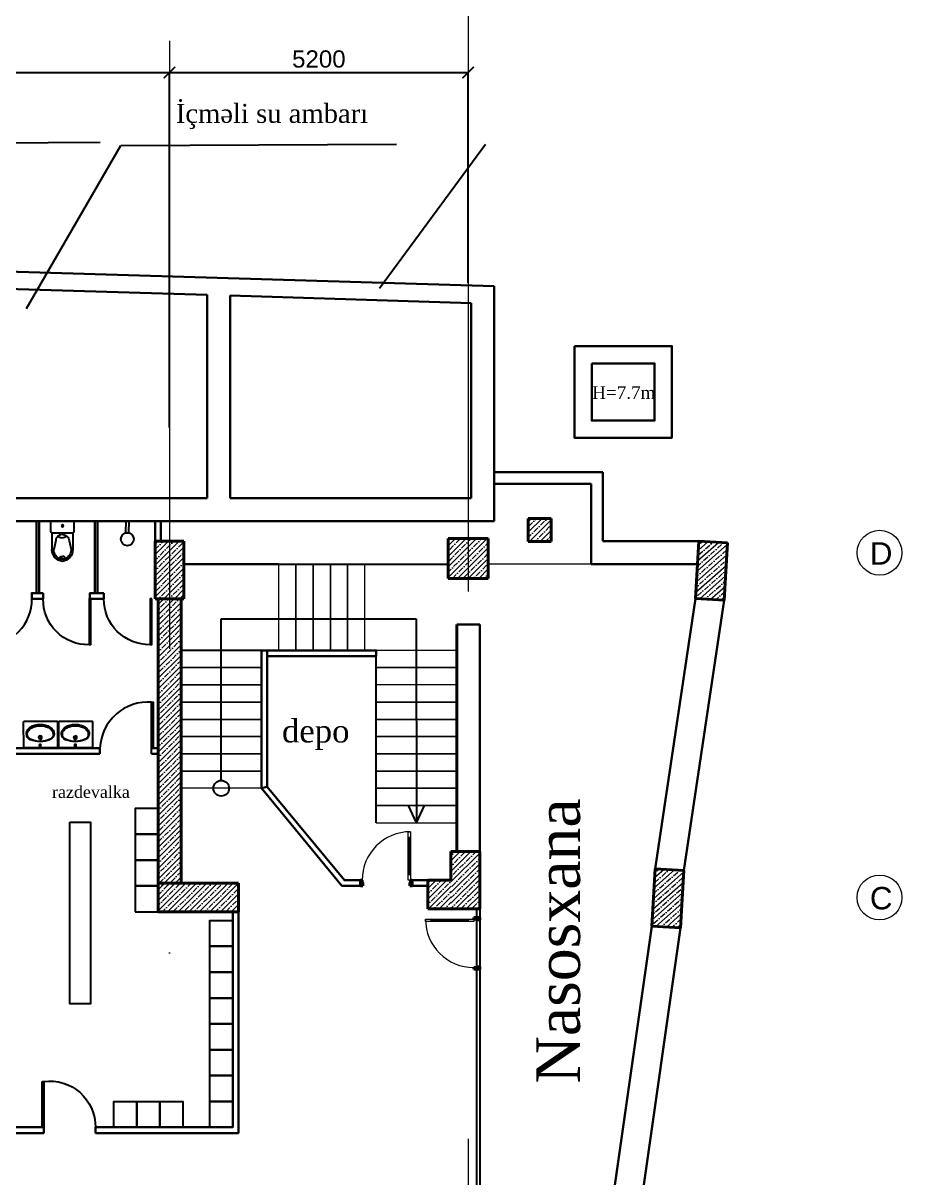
# Model space of a CAD drawing. Header units: millimetres. Extents: x 1531071 to 1560283, y -701792 to -691067.
# Drawn here: x 1539124 to 1540654, y -696221 to -694211 of the extents above; entities that cross this region are included whole.
import ezdxf

# ---------------------------------------------------------------- set-up
doc = ezdxf.new("R2010")
doc.units = ezdxf.units.MM
doc.header["$LTSCALE"] = 20
doc.header["$MEASUREMENT"] = 0
doc.linetypes.add('Dot & Dashed', pattern=[670.277762, 352.777767, -176.388884, 0, -141.111112])
for name, color, linetype, lineweight in [('0_Ном._пера__5', 5, 'Continuous', 0), ('A-Sect-Iden', 191, 'Continuous', 13), ('OXLAR', 6, 'Continuous', 5), ('RAZMERI', 251, 'Continuous', 5), ('Text', 7, 'Continuous', 0), ('wall ext', 30, 'Continuous', 30)]:
    doc.layers.add(name, color=color, linetype=linetype, lineweight=lineweight)
doc.layers.add('SANTEH', color=30, linetype='Continuous')
for name, color, linetype, lineweight, true_color in [('Двери ArchiCAD_Ном._пера__23', 7, 'Continuous', 40, 0xff6600), ('Двери ArchiCAD_Ном._пера__3', 7, 'Continuous', 20, 0xff6600), ('Двери ArchiCAD_Ном._пера__47', 7, 'Continuous', 25, 0x373737), ('Конструктив - Колонны_Ном._пера__202', 7, 'Continuous', 0, 0x38637a), ('Конструктив - Колонны_Ном._пера__28', 7, 'Continuous', 40, 0xffe4e1), ('Окна ArchiCAD_Ном._пера__3', 7, 'Continuous', 20, 0xff6600)]:
    doc.layers.add(name, color=color, linetype=linetype, lineweight=lineweight, true_color=true_color)
doc.styles.add('Times New  Roman', font='times.ttf')
doc.styles.add('СГЕНЕРИР_СТИЛЬ_1', font='arial.ttf')
pattern_1 = [(45, (1530114.896, -703124.711), (-9.192388, 9.192388), []), (45, (1530110.3, -703120.115), (-9.192388, 9.192388), [9.75, -3.25, 0, -3.25])]

# ---------------------------------------------------------------- blocks, each defined once
blk = doc.blocks.new('_ArchTick')
at = {"color": 0, "linetype": 'ByBlock', "const_width": 0.15}
blk.add_lwpolyline([(-0.5, -0.5), (0.5, 0.5)], dxfattribs=at)
blk = doc.blocks.new('Однопольная дверь 17')
at = {"layer": 'Двери ArchiCAD_Ном._пера__23', "linetype": 'Continuous'}
for p, q in [((-422, 0), (-450, 0)), ((-450, 0), (-450, -100)), ((-422, -40), (-422, 0)), ((450, 0), (422, 0)), ((422, 0), (422, -40)), ((450, -100), (450, 0)), ((-450, -100), (-410, -100)), ((-410, -40), (-422, -40)), ((-410, -100), (-410, -40)), ((422, -40), (410, -40)), ((410, -40), (410, -100)), ((410, -100), (450, -100))]:
    blk.add_line(p, q, dxfattribs=at)
at = {"layer": 'Двери ArchiCAD_Ном._пера__3', "linetype": 'Continuous'}
for p, q in [((382, 744), (382, 844)), ((382, 844), (422, 844)), ((422, 844), (422, 744)), ((382, 744), (402, 744)), ((382, 100), (382, 744)), ((422, 744), (382, 744)), ((402, 744), (422, 744)), ((402, 100), (402, 744)), ((402, 744), (402, 100)), ((402, 744), (402, 100)), ((422, 744), (422, 100)), ((402, 100), (382, 100)), ((382, 0), (382, 100)), ((382, 100), (422, 100)), ((422, 0), (382, 0)), ((422, 100), (402, 100)), ((422, 100), (422, 0))]:
    blk.add_line(p, q, dxfattribs=at)
blk.add_arc((422, 0), 844, 90, 180, dxfattribs=at)
at = {"layer": 'Двери ArchiCAD_Ном._пера__47', "linetype": 'Continuous'}
for p, q in [((-450, 0), (-450, -100)), ((450, 0), (450, -100))]:
    blk.add_line(p, q, dxfattribs=at)
blk = doc.blocks.new('erwrwr')
at = {"layer": 'SANTEH'}
for p, q in [((1698832, -809690), (1698833, -809244)), ((1698832, -809690), (1698833, -809244)), ((1698833, -809249), (1699433, -809252)), ((1698840, -809237), (1699426, -809239)), ((1698840, -809237), (1699426, -809239)), ((1699433, -809247), (1699432, -809693)), ((1699433, -809247), (1699432, -809693)), ((1699426, -809700), (1698839, -809698)), ((1699426, -809700), (1698839, -809698))]:
    blk.add_line(p, q, dxfattribs=at)
for centre, major_axis, ratio, start_param, end_param in [((1698840, -809244), (-7.2, 0.02), 0.999769, 4.712389, 6.283185), ((1698840, -809244), (-7.2, 0.02), 0.999769, 4.712389, 6.283185), ((1699127, -809286), (-16.8, 0), 0.999769, 3.141593, 9.424778), ((1699426, -809247), (-7.2, 0.02), 0.999769, 3.141593, 4.712389), ((1699426, -809247), (-7.2, 0.02), 0.999769, 3.141593, 4.712389), ((1698997, -809487), (-110, 0), 0.999769, -1.212532, 0), ((1698997, -809487), (-110, 0), 0.999769, -1.212532, 0), ((1699001, -809487), (-114, 0), 0.999769, 0, 0.545664), ((1699001, -809487), (-114, 0), 0.999769, 0, 0.545664), ((1698997, -809480), (-96, 0.3), 0.999769, -1.104031, 0), ((1698999, -809480), (-97.8, 0.3), 0.999769, 0, 0.566891), ((1699126, -809737), (-384, 1), 0.999769, 4.245624, 5.179154), ((1699126, -809833), (-480, 1), 0.999769, 4.354125, 5.070653), ((1699126, -809833), (-480, 1), 0.999769, 4.354125, 5.070653), ((1699127, -809421), (-30.7, 0.1), 0.999769, 3.141593, 9.424778), ((1699127, -809421), (-19.2, 0.1), 0.999769, 3.141593, 9.424778), ((1699257, -809488), (-110, 0), 0.999769, 3.141593, 4.354125), ((1699257, -809488), (-110, 0), 0.999769, 3.141593, 4.354125), ((1699257, -809480), (-96, 0.3), 0.999769, 3.141593, 4.245624), ((1699255, -809480), (-97.8, 0.3), 0.999769, 2.574702, 3.141593), ((1699253, -809488), (-114, 0), 0.999769, 2.595929, 3.141593), ((1699253, -809488), (-114, 0), 0.999769, 2.595929, 3.141593), ((1698839, -809690), (-7.2, 0.02), 0.999769, 0, 1.570796), ((1698839, -809690), (-7.2, 0.02), 0.999769, 0, 1.570796), ((1699061, -809450), (-185, 1), 0.999769, 0.545664, 0.972103), ((1699061, -809450), (-185, 1), 0.999769, 0.545664, 0.972103), ((1699060, -809441), (-170, 0), 0.999769, 0.566891, 0.993947), ((1699101, -809392), (-255, 1), 0.999769, 0.972103, 1.295392), ((1699101, -809392), (-255, 1), 0.999769, 0.972103, 1.295392), ((1699101, -809379), (-244, 1), 0.999769, 0.993947, 1.307534), ((1699127, -809300), (-351, 1), 0.999769, 1.295392, 1.570796), ((1699127, -809300), (-351, 1), 0.999769, 1.295392, 1.570796), ((1699127, -809281), (-345, 1), 0.999769, 1.307534, 1.570796), ((1699127, -809300), (-351, 1), 0.999769, 1.570796, 1.8462), ((1699127, -809300), (-351, 1), 0.999769, 1.570796, 1.8462), ((1699127, -809281), (-345, 1), 0.999769, 1.570796, 1.834059), ((1699154, -809379), (-244, 1), 0.999769, 1.834059, 2.147646), ((1699153, -809392), (-255, 1), 0.999769, 1.8462, 2.16949), ((1699153, -809392), (-255, 1), 0.999769, 1.8462, 2.16949), ((1699194, -809441), (-170, 0), 0.999769, 2.147646, 2.574702), ((1699193, -809451), (-185, 1), 0.999769, 2.16949, 2.595929), ((1699193, -809451), (-185, 1), 0.999769, 2.16949, 2.595929), ((1699425, -809693), (-5.44, 4.72), 0.934533, 2.354601, 3.925398), ((1699425, -809693), (-5.44, 4.72), 0.934533, 2.354601, 3.925398)]:
    blk.add_ellipse(centre, major_axis=major_axis, ratio=ratio, start_param=start_param, end_param=end_param, dxfattribs=at)
blk = doc.blocks.new('A$C051A4A38')
for p, q in [((18, 493), (18, 205)), ((382, 493), (382, 205)), ((84, 361), (48, 205)), ((316, 361), (352, 205))]:
    blk.add_line(p, q)
blk.add_lwpolyline([(377, 700), (23, 700, 0.414214), (0, 677), (0, 516, 0.414214), (23, 493), (377, 493, 0.414214), (400, 516), (400, 677, 0.414214)], format="xyb", close=True)
for points in [[(200, 471, 0.046371), (169, 463, 0.088923), (125, 439, 0.104957), (94, 402, 0.120011), (84, 361, 0.120011)], [(200, 471, -0.046371), (231, 463, -0.088923), (275, 439, -0.104957), (306, 402, -0.120011), (316, 361, -0.120011)], [(201, 41, -0.049911), (183, 43, -0.063732), (169, 48, -0.103622), (158, 56, -0.177768), (155, 64, -0.177768), (158, 71, -0.103622), (169, 80, -0.063732), (183, 84, -0.049911), (201, 86, -0.049911)], [(201, 41, 0.049911), (220, 43, 0.063732), (234, 48, 0.103622), (245, 56, 0.177768), (247, 64, 0.177768), (245, 71, 0.103622), (234, 80, 0.063732), (220, 84, 0.049911), (201, 86, 0.049911)]]:
    blk.add_lwpolyline(points, format="xyb")
for radius in [17.2, 5.75]:
    blk.add_circle((200, 620), radius)
for centre, radius, start, end in [((203, 493), 87.7, 218.0102, 270.9041), ((206, 493), 87.7, 269.0959, 321.9898), ((225, 205), 207, 180, 263.1637), ((225, 205), 177, 180, 261.9966), ((175, 205), 177, 278.0034, 0), ((175, 205), 207, 276.8363, 0)]:
    blk.add_arc(centre, radius, start, end)

msp = doc.modelspace()

# ---------------------------------------------------------------- hatches: boundary and pattern name
at = {"layer": 'Конструктив - Колонны_Ном._пера__202', "linetype": 'Continuous'}
h = msp.add_hatch(dxfattribs=at)
h.set_pattern_fill('ЖЕЛЕЗОБЕТОН__ГОСТ_', color=1, scale=0.1, style=0, pattern_type=2)
h.set_pattern_definition([(45, (1532944.337, -702964.911), (-9.192388, 9.192388), []), (45, (1532939.741, -702960.315), (-9.192388, 9.192388), [9.75, -3.25, 0, -3.25])])
h.paths.add_polyline_path([(1540003.4, -695112.7), (1540043.4, -695112.7), (1540043.4, -695072.7), (1540003.4, -695072.7)])
h = msp.add_hatch(dxfattribs=at)
h.set_pattern_fill('ЖЕЛЕЗОБЕТОН__ГОСТ_', color=1, scale=0.1, style=0, pattern_type=2)
h.set_pattern_definition(pattern_1)
h.paths.add_polyline_path([(1539354, -695212.5), (1539404, -695212.5), (1539404, -695112.5), (1539354, -695112.5)])
h = msp.add_hatch(dxfattribs=at)
h.set_pattern_fill('ЖЕЛЕЗОБЕТОН__ГОСТ_', color=1, scale=0.1, style=0, pattern_type=2)
h.set_pattern_definition([(45, (1530099.897, -702549.711), (-9.192388, 9.192388), []), (45, (1530095.3, -702545.115), (-9.192388, 9.192388), [9.75, -3.25, 0, -3.25])])
h.paths.add_polyline_path([(1539934, -695177.5), (1539864, -695177.5), (1539864, -695107.5), (1539934, -695107.5)])
h = msp.add_hatch(dxfattribs=at)
h.set_pattern_fill('ЖЕЛЕЗОБЕТОН__ГОСТ_', color=1, scale=0.1, angle=-3.452, style=0, pattern_type=2)
h.set_pattern_definition([(41.54797, (1532806.437, -702116.16), (-8.62221, 9.729208), []), (41.54797, (1532802.125, -702111.295), (-8.62221, 9.729208), [9.75, -3.25, 0, -3.25])])
h.paths.add_polyline_path([(1540294.8, -695212.3), (1540344.7, -695215.3), (1540350.7, -695115.5), (1540300.8, -695112.5)])
h = msp.add_hatch(dxfattribs=at)
h.set_pattern_fill('ЖЕЛЕЗОБЕТОН__ГОСТ_', color=1, scale=0.1, style=0, pattern_type=2)
h.set_pattern_definition([(45, (1530124.896, -703224.711), (-9.192388, 9.192388), []), (45, (1530120.3, -703220.115), (-9.192388, 9.192388), [9.75, -3.25, 0, -3.25])])
h.paths.add_polyline_path([(1539359, -695712.5), (1539399, -695712.5), (1539399, -695212.5), (1539359, -695212.5)])
h = msp.add_hatch(dxfattribs=at)
h.set_pattern_fill('ЖЕЛЕЗОБЕТОН__ГОСТ_', color=1, scale=0.1, style=0, pattern_type=2)
h.set_pattern_definition(pattern_1)
h.paths.add_polyline_path([(1539869, -695652.5), (1539919, -695652.5), (1539919, -695752.5), (1539869, -695752.5)])
h = msp.add_hatch(dxfattribs=at)
h.set_pattern_fill('ЖЕЛЕЗОБЕТОН__ГОСТ_', color=1, scale=0.1, angle=-3.452, style=0, pattern_type=2)
h.set_pattern_definition([(41.54797, (1532730.096, -702686.25), (-8.62221, 9.729208), []), (41.54797, (1532725.785, -702681.386), (-8.62221, 9.729208), [9.75, -3.25, 0, -3.25])])
h.paths.add_polyline_path([(1540218.5, -695782.4), (1540268.4, -695785.4), (1540274.4, -695685.6), (1540224.5, -695682.6)])
h = msp.add_hatch(dxfattribs=at)
h.set_pattern_fill('ЖЕЛЕЗОБЕТОН__ГОСТ_', color=1, scale=0.1, style=0, pattern_type=2)
h.set_pattern_definition(pattern_1)
h.paths.add_polyline_path([(1539499, -695757.5), (1539499, -695707.5), (1539359, -695707.5), (1539359, -695757.5)])
h = msp.add_hatch(dxfattribs=at)
h.set_pattern_fill('ЖЕЛЕЗОБЕТОН__ГОСТ_', color=1, scale=0.1, style=0, pattern_type=2)
h.set_pattern_definition([(45, (1530214.896, -703124.711), (-9.192388, 9.192388), []), (45, (1530210.3, -703120.115), (-9.192388, 9.192388), [9.75, -3.25, 0, -3.25])])
h.paths.add_polyline_path([(1539869.5, -695752.5), (1539869.5, -695702.5), (1539829, -695702.5), (1539829, -695752.5)])

# ---------------------------------------------------------------- linework, layer by layer
at = {"color": 5, "ltscale": 0.5}
for p, q in [((1538739, -694296.7), (1539379, -694296.7)), ((1539379, -694914.5), (1539379, -694296.7)), ((1539379, -694914.5), (1539379, -694296.7)), ((1539379, -694296.7), (1539899, -694296.7)), ((1539899, -694662.6), (1539899, -694296.7))]:
    msp.add_line(p, q, dxfattribs=at)
at = {"color": 0, "lineweight": 30, "ltscale": 0.5}
for p, q in [((1539944.2, -694668.5), (1538779.3, -694633.9)), ((1538819.3, -694664.9), (1539444.3, -694683.9)), ((1539944.2, -694668.5), (1539944.3, -694668.6)), ((1539944.3, -694668.6), (1539944.3, -695077.7)), ((1539444.3, -694683.9), (1539444.3, -694847.7)), ((1539444.3, -694683.9), (1539444.3, -695037.7)), ((1539484.3, -694685.1), (1539484.3, -694847.7)), ((1539484.3, -694685.1), (1539484.3, -695037.7)), ((1539484.3, -694685.1), (1539904.3, -694697.9)), ((1539904.2, -694697.9), (1539904.3, -694697.9)), ((1539904.3, -694697.9), (1539904.3, -695037.7)), ((1538819.3, -695037.7), (1539444.3, -695037.7)), ((1539484.3, -695037.7), (1539904.3, -695037.7)), ((1538779.3, -695077.7), (1539414.3, -695077.7)), ((1539414.3, -695077.7), (1539944.3, -695077.7)), ((1540300.8, -695112.5), (1540133.4, -695112.5)), ((1540298.4, -695152.5), (1540113.4, -695152.5)), ((1540344.7, -695215.3), (1540274.4, -695685.6)), ((1539919, -695257.5), (1539919, -695652.5)), ((1540268.4, -695785.4), (1540181.4, -696394.5))]:
    msp.add_line(p, q, dxfattribs=at)
at = {"color": 0, "ltscale": 0.5}
for p, q in [((1539469, -695528.9), (1539469, -695247.5)), ((1539469, -695247.5), (1539808.6, -695247.5)), ((1539808.6, -695247.5), (1539809, -695602.5)), ((1539569, -695302.5), (1539399, -695302.5)), ((1539539, -695542.5), (1539539, -695302.5)), ((1539569, -695302.5), (1539599, -695302.5)), ((1539689, -695302.5), (1539739, -695302.5)), ((1539739, -695602.5), (1539739, -695302.5)), ((1539809, -695602.5), (1539795.3, -695572.5)), ((1539809, -695602.5), (1539822.7, -695572.5))]:
    msp.add_line(p, q, dxfattribs=at)
at = {"color": 0, "lineweight": 30, "ltscale": 0.5}
for points in [[(1540084, -694772.9), (1540253.6, -694772.9), (1540253.6, -694932.5), (1540084, -694932.5)], [(1540114, -694802.9), (1540223.6, -694802.9), (1540223.6, -694902.5), (1540114, -694902.5)], [(1539354, -695112.5), (1539354, -695077.7), (1539364, -695077.7), (1539364, -695112.5)], [(1539159.2, -695202.6), (1539139.2, -695202.6), (1539139.2, -695212.6), (1539159.2, -695212.6)], [(1539264.7, -695202.6), (1539240.5, -695202.6), (1539240.5, -695212.6), (1539264.7, -695212.6)], [(1539539, -695542.5), (1539539, -695302.5), (1539549, -695302.5), (1539549, -695540.2), (1539539, -695542.5)], [(1539549, -695302.5), (1539739, -695302.5), (1539739, -695312.5), (1539549, -695312.5)]]:
    msp.add_lwpolyline(points, close=True, dxfattribs=at)
for points in [[(1539147.1, -695202.6), (1539147.1, -695077.7)], [(1539152.1, -695202.6), (1539152.1, -695202.6), (1539152.1, -695077.7)], [(1539152.1, -695202.6), (1539152.1, -695202.6), (1539152.1, -695077.7)], [(1539248.7, -695202.6), (1539248.7, -695077.7)], [(1539253.7, -695202.6), (1539253.7, -695202.6), (1539253.7, -695077.7)], [(1539253.7, -695202.6), (1539253.7, -695202.6), (1539253.7, -695077.7)], [(1540294.8, -695212.3), (1540224.5, -695682.6), (1540219, -695782.4), (1540131.5, -696391.5), (1540125.5, -696491.3), (1540081.5, -696967.3), (1540075.5, -697066.1), (1540032.9, -697425.5)], [(1539257.9, -695472.5), (1539030, -695472.5), (1539030, -695482.5), (1539257.9, -695482.5)], [(1539257.9, -695472.5), (1539257.9, -695482.5)], [(1539347.9, -695482.5), (1539359.5, -695482.5), (1539359.5, -695472.5), (1539359.5, -695472.5), (1539347.9, -695472.5)], [(1539539, -695542.5), (1539679, -695712.5)], [(1539549, -695540.2), (1539683.5, -695702.5), (1539711.5, -695702.5)], [(1539679, -695712.5), (1539711.5, -695712.4)], [(1539801.5, -695702.5), (1539829, -695702.5)], [(1539801.5, -695712.4), (1539829, -695712.4)], [(1539250, -696142.5), (1539499, -696142.5), (1539499, -695757.5)], [(1539250, -696132.5), (1539489, -696132.5), (1539489, -695757.5)], [(1538922.8, -696132.5), (1539160, -696132.5)], [(1539160, -696142.5), (1539160, -696132.5)], [(1539250, -696132.5), (1539250, -696142.5)], [(1538922.8, -696142.5), (1539160, -696142.5)]]:
    msp.add_lwpolyline(points, dxfattribs=at)
at = {"color": 0, "ltscale": 0.5}
msp.add_circle((1539469, -695542.5), 13.6, dxfattribs=at)
at = {"layer": '0_Ном._пера__5', "color": 0, "linetype": 'Continuous'}
for p, q in [((1539569, -695152.5), (1539569, -695302.5)), ((1539599, -695152.5), (1539599, -695302.5)), ((1539599, -695302.5), (1539599, -695152.5)), ((1539629, -695152.5), (1539629, -695302.5)), ((1539629, -695302.5), (1539629, -695152.5)), ((1539659, -695152.5), (1539659, -695302.5)), ((1539659, -695302.5), (1539659, -695152.5)), ((1539689, -695152.5), (1539689, -695302.5)), ((1539689, -695302.5), (1539689, -695152.5)), ((1539719, -695302.5), (1539719, -695152.5)), ((1539399, -695322.5), (1539399, -695212.5)), ((1539399, -695302.5), (1539539, -695302.5)), ((1539599, -695302.5), (1539629, -695302.5)), ((1539629, -695302.5), (1539659, -695302.5)), ((1539659, -695302.5), (1539689, -695302.5)), ((1539879, -695302.5), (1539739, -695302.5)), ((1539399, -695352.5), (1539399, -695322.5)), ((1539399, -695332.5), (1539539, -695332.5)), ((1539539, -695332.5), (1539399, -695332.5)), ((1539879, -695332.5), (1539739, -695332.5)), ((1539739, -695332.5), (1539879, -695332.5)), ((1539399, -695412.5), (1539399, -695352.5)), ((1539399, -695362.5), (1539539, -695362.5)), ((1539539, -695362.5), (1539399, -695362.5)), ((1539879, -695362.5), (1539739, -695362.5)), ((1539399, -695392.5), (1539539, -695392.5)), ((1539539, -695392.5), (1539399, -695392.5)), ((1539879, -695392.5), (1539739, -695392.5)), ((1539739, -695392.5), (1539879, -695392.5)), ((1539399, -695442.5), (1539399, -695412.5)), ((1539399, -695422.5), (1539539, -695422.5)), ((1539539, -695422.5), (1539399, -695422.5)), ((1539879, -695422.5), (1539739, -695422.5)), ((1539739, -695422.5), (1539879, -695422.5)), ((1539399, -695472.5), (1539399, -695442.5)), ((1539399, -695452.5), (1539539, -695452.5)), ((1539539, -695452.5), (1539399, -695452.5)), ((1539879, -695452.5), (1539739, -695452.5)), ((1539739, -695452.5), (1539879, -695452.5)), ((1539399, -695482.5), (1539539, -695482.5)), ((1539539, -695482.5), (1539399, -695482.5)), ((1539879, -695482.5), (1539739, -695482.5)), ((1539739, -695482.5), (1539879, -695482.5)), ((1539399, -695532.5), (1539399, -695502.5)), ((1539399, -695512.5), (1539539, -695512.5)), ((1539539, -695512.5), (1539399, -695512.5)), ((1539879, -695512.5), (1539739, -695512.5)), ((1539739, -695512.5), (1539879, -695512.5)), ((1539399, -695562.5), (1539399, -695532.5)), ((1539539, -695542.5), (1539399, -695542.5)), ((1539879, -695542.5), (1539739, -695542.5)), ((1539739, -695542.5), (1539879, -695542.5)), ((1539879, -695572.5), (1539739, -695572.5)), ((1539739, -695572.5), (1539879, -695572.5)), ((1539739, -695602.5), (1539879, -695602.5))]:
    msp.add_line(p, q, dxfattribs=at)
at = {"layer": 'A-Sect-Iden', "color": 0, "ltscale": 0.5}
msp.add_line((1540113.4, -695152.5), (1539934, -695152.5), dxfattribs=at)
at = {"layer": 'OXLAR', "color": 6, "linetype": 'Dot & Dashed', "ltscale": 0.15}
for p, q in [((1539899, -694141.6), (1539899, -697894.6)), ((1539379, -694241.6), (1539379, -697894.6))]:
    msp.add_line(p, q, dxfattribs=at)
at = {"layer": 'RAZMERI', "color": 0}
for centre in [(1540615.2, -695132.5), (1540615.2, -695732.5)]:
    msp.add_circle(centre, 39, dxfattribs=at)
at = {"layer": 'wall ext', "color": 0, "lineweight": -3, "ltscale": 0.5}
for points in [[(1539308.4, -695097.7), (1539308.9, -695077.7), (1539303.1, -695077.7), (1539302.6, -695097.7)], [(1539319, -695622.5), (1539359, -695622.5), (1539359, -695577.5), (1539319, -695577.5)], [(1539205.3, -695601.5), (1539241.3, -695601.5), (1539241.3, -695917.6), (1539205.3, -695917.6)], [(1539319, -695667.5), (1539359, -695667.5), (1539359, -695622.5), (1539319, -695622.5)], [(1539319, -695712.5), (1539359, -695712.5), (1539359, -695667.5), (1539319, -695667.5)], [(1539319, -695757.5), (1539359, -695757.5), (1539359, -695712.5), (1539319, -695712.5)], [(1539919, -695752.5), (1539919, -696392.5), (1539914, -696392.5), (1539914, -695752.5)], [(1539489, -695817.5), (1539449, -695817.5), (1539449, -695772.5), (1539489, -695772.5)], [(1539489, -695862.5), (1539449, -695862.5), (1539449, -695817.5), (1539489, -695817.5)], [(1539489, -695907.5), (1539449, -695907.5), (1539449, -695862.5), (1539489, -695862.5)], [(1539489, -695952.5), (1539449, -695952.5), (1539449, -695907.5), (1539489, -695907.5)], [(1539489, -695997.5), (1539449, -695997.5), (1539449, -695952.5), (1539489, -695952.5)], [(1539489, -696042.5), (1539449, -696042.5), (1539449, -695997.5), (1539489, -695997.5)], [(1539489, -696087.5), (1539449, -696087.5), (1539449, -696042.5), (1539489, -696042.5)], [(1539321.9, -696132.5), (1539281.9, -696132.5), (1539281.9, -696087.5), (1539321.9, -696087.5)], [(1539361.9, -696132.5), (1539321.9, -696132.5), (1539321.9, -696087.5), (1539361.9, -696087.5)], [(1539401.9, -696132.5), (1539361.9, -696132.5), (1539361.9, -696087.5), (1539401.9, -696087.5)], [(1539489, -696132.5), (1539449, -696132.5), (1539449, -696087.5), (1539489, -696087.5)]]:
    msp.add_lwpolyline(points, close=True, dxfattribs=at)
for points in [[(1539569, -695152.5), (1539404, -695152.5), (1539864, -695152.5)], [(1539347.9, -695482.5), (1539347.9, -695472.5)], [(1539711.5, -695702.4), (1539711.5, -695712.4)], [(1539801.5, -695712.4), (1539801.5, -695702.4)]]:
    msp.add_lwpolyline(points, dxfattribs=at)
at = {"layer": 'wall ext', "lineweight": -3}
for points in [[(1539059.2, -695212.6), (1539059.2, -695292.6, 0.429165), (1539139.2, -695212.6, -10.837437)], [(1539239.1, -695212.6), (1539239.1, -695292.6, -0.429165), (1539159.1, -695212.6, 10.837437)], [(1539345.4, -695212.6), (1539345.4, -695292.6, -0.423394), (1539264.7, -695212.6, 10.837437)], [(1539347.9, -695472.5), (1539347.9, -695392.5, 0.420166), (1539257.9, -695472.5, -10.749607)]]:
    msp.add_lwpolyline(points, format="xyb", dxfattribs=at)
for points in [[(1539242, -695212.6), (1539239.1, -695212.6), (1539239.1, -695292.2), (1539242, -695292.2)], [(1539348.3, -695212.6), (1539345.4, -695212.6), (1539345.4, -695292.2), (1539348.3, -695292.2)], [(1539347.9, -695392.5), (1539350.6, -695392.5), (1539350.6, -695472.5), (1539347.9, -695472.5)]]:
    msp.add_lwpolyline(points, close=True, dxfattribs=at)
at = {"layer": 'wall ext', "lineweight": -3, "ltscale": 0.5}
msp.add_lwpolyline([(1539157.1, -696052.5), (1539160, -696052.5), (1539160, -696132.5), (1539157.1, -696132.5)], close=True, dxfattribs=at)
msp.add_lwpolyline([(1539160, -696132.5), (1539160, -696052.5, -0.454848), (1539250, -696132.5, 10.749607)], format="xyb", dxfattribs=at)
at = {"layer": 'wall ext', "color": 0, "lineweight": -3, "ltscale": 0.5}
msp.add_circle((1539305.5, -695109), 11.3, dxfattribs=at)
at = {"layer": 'Конструктив - Колонны_Ном._пера__28', "color": 0, "lineweight": -3, "ltscale": 0.5}
for p, q in [((1538778.6, -694420.6), (1539258.3, -694418.1)), ((1539129.7, -694707.7), (1539294.4, -694423.7)), ((1539294.4, -694423.7), (1539774.1, -694421.2)), ((1539744.4, -694672.3), (1539929.1, -694421.2))]:
    msp.add_line(p, q, dxfattribs=at)
at = {"layer": 'Конструктив - Колонны_Ном._пера__28', "color": 0, "lineweight": 30, "ltscale": 0.5}
for p, q in [((1540133.4, -694992.5), (1539944.3, -694992.5)), ((1540133.4, -695112.5), (1540133.4, -694992.5)), ((1540113.4, -695012.5), (1539944.3, -695012.5)), ((1540113.4, -695152.5), (1540113.4, -695012.5)), ((1540298.4, -695152.5), (1540113.4, -695152.5)), ((1539919, -695257.5), (1539879, -695257.5))]:
    msp.add_line(p, q, dxfattribs=at)
at = {"layer": 'Конструктив - Колонны_Ном._пера__28', "color": 0, "linetype": 'Continuous'}
for p, q in [((1540043.4, -695072.7), (1540003.4, -695072.7)), ((1540003.4, -695072.7), (1540003.4, -695112.7)), ((1540043.4, -695072.7), (1540043.4, -695112.7)), ((1539404, -695112.5), (1539354, -695112.5)), ((1539354, -695112.5), (1539354, -695212.5)), ((1539404, -695212.5), (1539404, -695112.5)), ((1539864, -695177.5), (1539864, -695107.5)), ((1539864, -695107.5), (1539934, -695107.5)), ((1540003.4, -695112.7), (1540043.4, -695112.7)), ((1540300.8, -695112.5), (1540294.8, -695212.3)), ((1540350.7, -695115.5), (1540300.8, -695112.5)), ((1540344.7, -695215.3), (1540350.7, -695115.5)), ((1539354, -695212.5), (1539404, -695212.5)), ((1540294.8, -695212.3), (1540344.7, -695215.3)), ((1539879, -695257.5), (1539879, -695652.5)), ((1539399, -695502.5), (1539399, -695472.5)), ((1539919, -695652.5), (1539869, -695652.5)), ((1539869, -695652.5), (1539869, -695702.5)), ((1539869, -695652.5), (1539919, -695652.5)), ((1539869, -695702.5), (1539869, -695652.5)), ((1539919, -695652.5), (1539919, -695752.5)), ((1540224.5, -695682.6), (1540218.5, -695782.4)), ((1540274.4, -695685.6), (1540224.5, -695682.6)), ((1540268.4, -695785.4), (1540274.4, -695685.6)), ((1539499, -695707.5), (1539359, -695707.5)), ((1539359, -695707.5), (1539359, -695757.5)), ((1539499, -695757.5), (1539499, -695707.5)), ((1539359, -695757.5), (1539499, -695757.5)), ((1539359.8, -695757.5), (1539359.8, -695757.5)), ((1539919, -695752.5), (1539829, -695752.5)), ((1539919, -695752.5), (1539879, -695752.5)), ((1540218.5, -695782.4), (1540268.4, -695785.4))]:
    msp.add_line(p, q, dxfattribs=at)
at = {"layer": 'Конструктив - Колонны_Ном._пера__28', "color": 0, "ltscale": 0.5}
for p, q in [((1539934, -695107.5), (1539934, -695177.5)), ((1539864, -695177.5), (1539934, -695177.5)), ((1539829, -695702.5), (1539829, -695752.4))]:
    msp.add_line(p, q, dxfattribs=at)
at = {"layer": 'Конструктив - Колонны_Ном._пера__28', "color": 0, "linetype": 'Continuous', "flags": 128}
for points in [[(1539359, -695212.5), (1539359, -695707.5)], [(1539399, -695707.5), (1539399, -695212.5)], [(1539829, -695702.5), (1539869, -695702.5)]]:
    msp.add_lwpolyline(points, dxfattribs=at)

# ---------------------------------------------------------------- block references
at = {"color": 5, "ltscale": 0.5, "xscale": 20, "yscale": 20, "zscale": 20}
for p in [(1539379, -694296.7), (1539899, -694296.7)]:
    msp.add_blockref('_ArchTick', p, dxfattribs=at)
at = {"color": 5, "ltscale": 0.5, "xscale": 20, "yscale": 20, "zscale": 20, "rotation": 180}
msp.add_blockref('_ArchTick', (1539379, -694296.7), dxfattribs=at)
at = {"layer": 'SANTEH', "xscale": -0.1, "yscale": 0.1, "zscale": 0.1}
msp.add_blockref('A$C051A4A38', (1539212.5, -695147.5), dxfattribs=at)
at = {"layer": 'wall ext', "color": 0, "lineweight": -3, "xscale": -0.1, "yscale": 0.1, "zscale": 0.1, "rotation": 180}
for p in [(1369241.2, -776396.3), (1369302.3, -776396.3)]:
    msp.add_blockref('erwrwr', p, dxfattribs=at)
at = {"layer": 'Окна ArchiCAD_Ном._пера__3', "linetype": 'Continuous', "xscale": 0.1, "yscale": 0.1, "zscale": 100}
msp.add_blockref('Однопольная дверь 17', (1539756.5, -695702.4), dxfattribs=at)
at = {"layer": 'Окна ArchiCAD_Ном._пера__3', "linetype": 'Continuous', "xscale": 0.1, "yscale": 0.1, "zscale": 100, "rotation": 90.00000000000001}
msp.add_blockref('Однопольная дверь 17', (1539909, -695812.2), dxfattribs=at)

# ---------------------------------------------------------------- texts
at = {"color": 5, "ltscale": 0.5, "insert": (1539639, -694273.4), "char_height": 30, "attachment_point": 5, "style": 'СГЕНЕРИР_СТИЛЬ_1'}
msp.add_mtext('\\A1;5200', dxfattribs=at)
at = {"layer": 'RAZMERI', "color": 0, "style": 'СГЕНЕРИР_СТИЛЬ_1'}
for s, p in [('D', (1540598.4, -695153.2)), ('C', (1540598.4, -695753.2))]:
    msp.add_text(s, height=39, dxfattribs=at).set_placement(p)
at = {"layer": 'Text', "color": 0, "lineweight": 13, "attachment_point": 5, "style": 'Times New  Roman'}
for s, insert, char_height, width in [('{\\fTimes New Roman|b0|i0|c238|p18;İçməli su ambarı}', (1539557.4, -694373.3), 33, 680.133), ('{\\fTimes New Roman|b0|i0|c238|p18;H=7.7m}', (1540170, -694854), 22, 113.244), (' depo', (1539626, -695449.2), 40.04, 825.271), ('razdevalka', (1539242.1, -695548.9), 20.72, 427.004)]:
    msp.add_mtext(s, dxfattribs=dict(at, insert=insert, char_height=char_height, width=width))
at = {"layer": 'Text', "color": 0, "lineweight": 13, "insert": (1540056.2, -695808.2), "char_height": 75.899, "width": 1564.288, "attachment_point": 5, "rotation": 90, "style": 'Times New  Roman'}
msp.add_mtext('{\\fTimes New Roman|b0|i0|c238|p18;Nasosxana}', dxfattribs=at)

doc.saveas('drawing.dxf')
